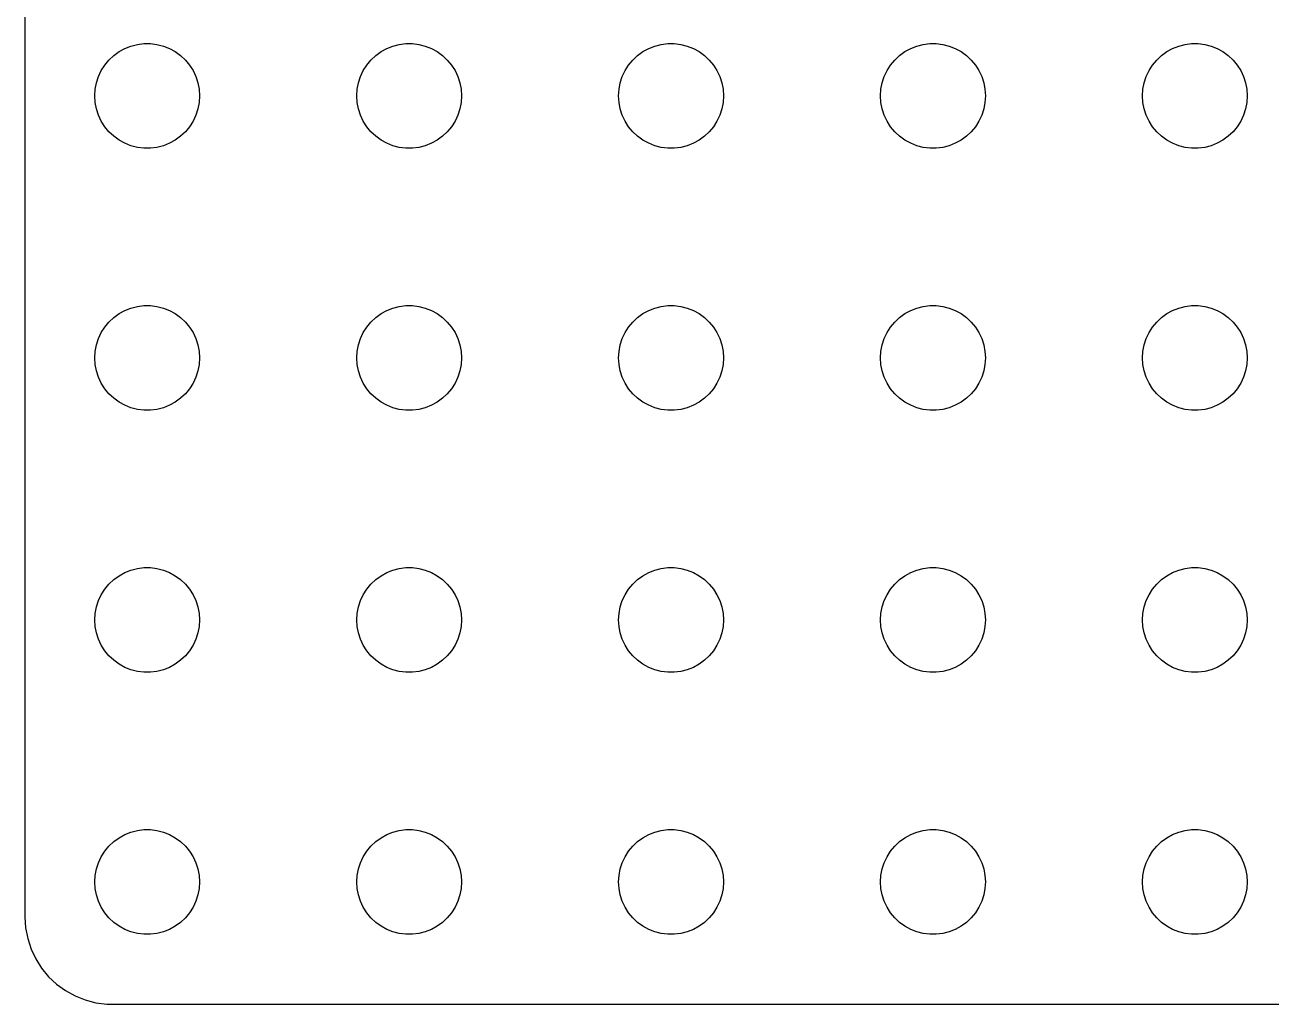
# Model space of a CAD drawing. Header units: metres. Extents: x -71 to 71, y -56 to 56.
# Drawn here: x -71 to -35.32, y -56 to -27.97 of the extents above; entities that cross this region are included whole.
import ezdxf

# ---------------------------------------------------------------- set-up
doc = ezdxf.new("R2010")
doc.units = ezdxf.units.M

msp = doc.modelspace()

# ---------------------------------------------------------------- linework, layer by layer
for p, q in [((-71, 53.5), (-71, -53.5)), ((-67.9635, -28.5734), (-67.7811, -28.5266)), ((-67.7811, -28.5266), (-67.5942, -28.503)), ((-67.5942, -28.503), (-67.4058, -28.503)), ((-67.4058, -28.503), (-67.2189, -28.5266)), ((-67.2189, -28.5266), (-67.0365, -28.5734)), ((-60.4635, -28.5734), (-60.2811, -28.5266)), ((-60.2811, -28.5266), (-60.0942, -28.503)), ((-60.0942, -28.503), (-59.9058, -28.503)), ((-59.9058, -28.503), (-59.7189, -28.5266)), ((-59.7189, -28.5266), (-59.5365, -28.5734)), ((-52.9635, -28.5734), (-52.7811, -28.5266)), ((-52.7811, -28.5266), (-52.5942, -28.503)), ((-52.5942, -28.503), (-52.4058, -28.503)), ((-52.4058, -28.503), (-52.2189, -28.5266)), ((-52.2189, -28.5266), (-52.0365, -28.5734)), ((-45.4635, -28.5734), (-45.2811, -28.5266)), ((-45.2811, -28.5266), (-45.0942, -28.503)), ((-45.0942, -28.503), (-44.9058, -28.503)), ((-44.9058, -28.503), (-44.7189, -28.5266)), ((-44.7189, -28.5266), (-44.5365, -28.5734)), ((-37.9635, -28.5734), (-37.7811, -28.5266)), ((-37.7811, -28.5266), (-37.5942, -28.503)), ((-37.5942, -28.503), (-37.4058, -28.503)), ((-37.4058, -28.503), (-37.2189, -28.5266)), ((-37.2189, -28.5266), (-37.0365, -28.5734)), ((-68.5934, -28.9732), (-68.4561, -28.8442)), ((-68.4561, -28.8442), (-68.3037, -28.7335)), ((-68.3037, -28.7335), (-68.1387, -28.6427)), ((-68.1387, -28.6427), (-67.9635, -28.5734)), ((-67.0365, -28.5734), (-66.8613, -28.6427)), ((-66.8613, -28.6427), (-66.6963, -28.7335)), ((-66.6963, -28.7335), (-66.5439, -28.8442)), ((-66.5439, -28.8442), (-66.4065, -28.9732)), ((-61.0934, -28.9732), (-60.9561, -28.8442)), ((-60.9561, -28.8442), (-60.8037, -28.7335)), ((-60.8037, -28.7335), (-60.6387, -28.6427)), ((-60.6387, -28.6427), (-60.4635, -28.5734)), ((-59.5365, -28.5734), (-59.3613, -28.6427)), ((-59.3613, -28.6427), (-59.1963, -28.7335)), ((-59.1963, -28.7335), (-59.0439, -28.8442)), ((-59.0439, -28.8442), (-58.9065, -28.9732)), ((-53.5934, -28.9732), (-53.4561, -28.8442)), ((-53.4561, -28.8442), (-53.3037, -28.7335)), ((-53.3037, -28.7335), (-53.1387, -28.6427)), ((-53.1387, -28.6427), (-52.9635, -28.5734)), ((-52.0365, -28.5734), (-51.8613, -28.6427)), ((-51.8613, -28.6427), (-51.6963, -28.7335)), ((-51.6963, -28.7335), (-51.5439, -28.8442)), ((-51.5439, -28.8442), (-51.4065, -28.9732)), ((-46.0934, -28.9732), (-45.9561, -28.8442)), ((-45.9561, -28.8442), (-45.8037, -28.7335)), ((-45.8037, -28.7335), (-45.6387, -28.6427)), ((-45.6387, -28.6427), (-45.4635, -28.5734)), ((-44.5365, -28.5734), (-44.3613, -28.6427)), ((-44.3613, -28.6427), (-44.1963, -28.7335)), ((-44.1963, -28.7335), (-44.0439, -28.8442)), ((-44.0439, -28.8442), (-43.9065, -28.9732)), ((-38.5934, -28.9732), (-38.4561, -28.8442)), ((-38.4561, -28.8442), (-38.3037, -28.7335)), ((-38.3037, -28.7335), (-38.1387, -28.6427)), ((-38.1387, -28.6427), (-37.9635, -28.5734)), ((-37.0365, -28.5734), (-36.8613, -28.6427)), ((-36.8613, -28.6427), (-36.6963, -28.7335)), ((-36.6963, -28.7335), (-36.5439, -28.8442)), ((-36.5439, -28.8442), (-36.4065, -28.9732)), ((-68.8145, -29.2774), (-68.7135, -29.1183)), ((-68.7135, -29.1183), (-68.5934, -28.9732)), ((-66.4065, -28.9732), (-66.2865, -29.1183)), ((-66.2865, -29.1183), (-66.1855, -29.2774)), ((-61.3145, -29.2774), (-61.2135, -29.1183)), ((-61.2135, -29.1183), (-61.0934, -28.9732)), ((-58.9065, -28.9732), (-58.7865, -29.1183)), ((-58.7865, -29.1183), (-58.6855, -29.2774)), ((-53.8145, -29.2774), (-53.7135, -29.1183)), ((-53.7135, -29.1183), (-53.5934, -28.9732)), ((-51.4065, -28.9732), (-51.2865, -29.1183)), ((-51.2865, -29.1183), (-51.1855, -29.2774)), ((-46.3145, -29.2774), (-46.2135, -29.1183)), ((-46.2135, -29.1183), (-46.0934, -28.9732)), ((-43.9065, -28.9732), (-43.7865, -29.1183)), ((-43.7865, -29.1183), (-43.6855, -29.2774)), ((-38.8145, -29.2774), (-38.7135, -29.1183)), ((-38.7135, -29.1183), (-38.5934, -28.9732)), ((-36.4065, -28.9732), (-36.2865, -29.1183)), ((-36.2865, -29.1183), (-36.1855, -29.2774)), ((-68.9529, -29.627), (-68.8947, -29.4478)), ((-68.8947, -29.4478), (-68.8145, -29.2774)), ((-66.1855, -29.2774), (-66.1053, -29.4478)), ((-66.1053, -29.4478), (-66.0471, -29.627)), ((-61.4529, -29.627), (-61.3947, -29.4478)), ((-61.3947, -29.4478), (-61.3145, -29.2774)), ((-58.6855, -29.2774), (-58.6053, -29.4478)), ((-58.6053, -29.4478), (-58.5471, -29.627)), ((-53.9529, -29.627), (-53.8947, -29.4478)), ((-53.8947, -29.4478), (-53.8145, -29.2774)), ((-51.1855, -29.2774), (-51.1053, -29.4478)), ((-51.1053, -29.4478), (-51.0471, -29.627)), ((-46.4529, -29.627), (-46.3947, -29.4478)), ((-46.3947, -29.4478), (-46.3145, -29.2774)), ((-43.6855, -29.2774), (-43.6053, -29.4478)), ((-43.6053, -29.4478), (-43.5471, -29.627)), ((-38.9529, -29.627), (-38.8947, -29.4478)), ((-38.8947, -29.4478), (-38.8145, -29.2774)), ((-36.1855, -29.2774), (-36.1053, -29.4478)), ((-36.1053, -29.4478), (-36.0471, -29.627)), ((-69, -30), (-68.9882, -29.812)), ((-68.9882, -29.812), (-68.9529, -29.627)), ((-66.0471, -29.627), (-66.0118, -29.812)), ((-66.0118, -29.812), (-66, -30)), ((-61.5, -30), (-61.4882, -29.812)), ((-61.4882, -29.812), (-61.4529, -29.627)), ((-58.5471, -29.627), (-58.5118, -29.812)), ((-58.5118, -29.812), (-58.5, -30)), ((-54, -30), (-53.9882, -29.812)), ((-53.9882, -29.812), (-53.9529, -29.627)), ((-51.0471, -29.627), (-51.0118, -29.812)), ((-51.0118, -29.812), (-51, -30)), ((-46.5, -30), (-46.4882, -29.812)), ((-46.4882, -29.812), (-46.4529, -29.627)), ((-43.5471, -29.627), (-43.5118, -29.812)), ((-43.5118, -29.812), (-43.5, -30)), ((-39, -30), (-38.9882, -29.812)), ((-38.9882, -29.812), (-38.9529, -29.627)), ((-36.0471, -29.627), (-36.0118, -29.812)), ((-36.0118, -29.812), (-36, -30)), ((-68.9882, -30.188), (-69, -30)), ((-68.9529, -30.373), (-68.9882, -30.188)), ((-66.0118, -30.188), (-66.0471, -30.373)), ((-66, -30), (-66.0118, -30.188)), ((-61.4882, -30.188), (-61.5, -30)), ((-61.4529, -30.373), (-61.4882, -30.188)), ((-58.5118, -30.188), (-58.5471, -30.373)), ((-58.5, -30), (-58.5118, -30.188)), ((-53.9882, -30.188), (-54, -30)), ((-53.9529, -30.373), (-53.9882, -30.188)), ((-51.0118, -30.188), (-51.0471, -30.373)), ((-51, -30), (-51.0118, -30.188)), ((-46.4882, -30.188), (-46.5, -30)), ((-46.4529, -30.373), (-46.4882, -30.188)), ((-43.5118, -30.188), (-43.5471, -30.373)), ((-43.5, -30), (-43.5118, -30.188)), ((-38.9882, -30.188), (-39, -30)), ((-38.9529, -30.373), (-38.9882, -30.188)), ((-36.0118, -30.188), (-36.0471, -30.373)), ((-36, -30), (-36.0118, -30.188)), ((-68.8947, -30.5522), (-68.9529, -30.373)), ((-68.8145, -30.7226), (-68.8947, -30.5522)), ((-66.1053, -30.5522), (-66.1855, -30.7226)), ((-66.0471, -30.373), (-66.1053, -30.5522)), ((-61.3947, -30.5522), (-61.4529, -30.373)), ((-61.3145, -30.7226), (-61.3947, -30.5522)), ((-58.6053, -30.5522), (-58.6855, -30.7226)), ((-58.5471, -30.373), (-58.6053, -30.5522)), ((-53.8947, -30.5522), (-53.9529, -30.373)), ((-53.8145, -30.7226), (-53.8947, -30.5522)), ((-51.1053, -30.5522), (-51.1855, -30.7226)), ((-51.0471, -30.373), (-51.1053, -30.5522)), ((-46.3947, -30.5522), (-46.4529, -30.373)), ((-46.3145, -30.7226), (-46.3947, -30.5522)), ((-43.6053, -30.5522), (-43.6855, -30.7226)), ((-43.5471, -30.373), (-43.6053, -30.5522)), ((-38.8947, -30.5522), (-38.9529, -30.373)), ((-38.8145, -30.7226), (-38.8947, -30.5522)), ((-36.1053, -30.5522), (-36.1855, -30.7226)), ((-36.0471, -30.373), (-36.1053, -30.5522)), ((-68.7135, -30.8817), (-68.8145, -30.7226)), ((-68.5934, -31.0268), (-68.7135, -30.8817)), ((-68.4561, -31.1558), (-68.5934, -31.0268)), ((-66.4065, -31.0268), (-66.5439, -31.1558)), ((-66.2865, -30.8817), (-66.4065, -31.0268)), ((-66.1855, -30.7226), (-66.2865, -30.8817)), ((-61.2135, -30.8817), (-61.3145, -30.7226)), ((-61.0934, -31.0268), (-61.2135, -30.8817)), ((-60.9561, -31.1558), (-61.0934, -31.0268)), ((-58.9065, -31.0268), (-59.0439, -31.1558)), ((-58.7865, -30.8817), (-58.9065, -31.0268)), ((-58.6855, -30.7226), (-58.7865, -30.8817)), ((-53.7135, -30.8817), (-53.8145, -30.7226)), ((-53.5934, -31.0268), (-53.7135, -30.8817)), ((-53.4561, -31.1558), (-53.5934, -31.0268)), ((-51.4065, -31.0268), (-51.5439, -31.1558)), ((-51.2865, -30.8817), (-51.4065, -31.0268)), ((-51.1855, -30.7226), (-51.2865, -30.8817)), ((-46.2135, -30.8817), (-46.3145, -30.7226)), ((-46.0934, -31.0268), (-46.2135, -30.8817)), ((-45.9561, -31.1558), (-46.0934, -31.0268)), ((-43.9065, -31.0268), (-44.0439, -31.1558)), ((-43.7865, -30.8817), (-43.9065, -31.0268)), ((-43.6855, -30.7226), (-43.7865, -30.8817)), ((-38.7135, -30.8817), (-38.8145, -30.7226)), ((-38.5934, -31.0268), (-38.7135, -30.8817)), ((-38.4561, -31.1558), (-38.5934, -31.0268)), ((-36.4065, -31.0268), (-36.5439, -31.1558)), ((-36.2865, -30.8817), (-36.4065, -31.0268)), ((-36.1855, -30.7226), (-36.2865, -30.8817)), ((-68.3037, -31.2665), (-68.4561, -31.1558)), ((-68.1387, -31.3572), (-68.3037, -31.2665)), ((-67.9635, -31.4266), (-68.1387, -31.3572)), ((-66.8613, -31.3572), (-67.0365, -31.4266)), ((-66.6963, -31.2665), (-66.8613, -31.3572)), ((-66.5439, -31.1558), (-66.6963, -31.2665)), ((-60.8037, -31.2665), (-60.9561, -31.1558)), ((-60.6387, -31.3572), (-60.8037, -31.2665)), ((-60.4635, -31.4266), (-60.6387, -31.3572)), ((-59.3613, -31.3572), (-59.5365, -31.4266)), ((-59.1963, -31.2665), (-59.3613, -31.3572)), ((-59.0439, -31.1558), (-59.1963, -31.2665)), ((-53.3037, -31.2665), (-53.4561, -31.1558)), ((-53.1387, -31.3572), (-53.3037, -31.2665)), ((-52.9635, -31.4266), (-53.1387, -31.3572)), ((-51.8613, -31.3572), (-52.0365, -31.4266)), ((-51.6963, -31.2665), (-51.8613, -31.3572)), ((-51.5439, -31.1558), (-51.6963, -31.2665)), ((-45.8037, -31.2665), (-45.9561, -31.1558)), ((-45.6387, -31.3572), (-45.8037, -31.2665)), ((-45.4635, -31.4266), (-45.6387, -31.3572)), ((-44.3613, -31.3572), (-44.5365, -31.4266)), ((-44.1963, -31.2665), (-44.3613, -31.3572)), ((-44.0439, -31.1558), (-44.1963, -31.2665)), ((-38.3037, -31.2665), (-38.4561, -31.1558)), ((-38.1387, -31.3572), (-38.3037, -31.2665)), ((-37.9635, -31.4266), (-38.1387, -31.3572)), ((-36.8613, -31.3572), (-37.0365, -31.4266)), ((-36.6963, -31.2665), (-36.8613, -31.3572)), ((-36.5439, -31.1558), (-36.6963, -31.2665)), ((-67.7811, -31.4734), (-67.9635, -31.4266)), ((-67.5942, -31.497), (-67.7811, -31.4734)), ((-67.4058, -31.497), (-67.5942, -31.497)), ((-67.2189, -31.4734), (-67.4058, -31.497)), ((-67.0365, -31.4266), (-67.2189, -31.4734)), ((-60.2811, -31.4734), (-60.4635, -31.4266)), ((-60.0942, -31.497), (-60.2811, -31.4734)), ((-59.9058, -31.497), (-60.0942, -31.497)), ((-59.7189, -31.4734), (-59.9058, -31.497)), ((-59.5365, -31.4266), (-59.7189, -31.4734)), ((-52.7811, -31.4734), (-52.9635, -31.4266)), ((-52.5942, -31.497), (-52.7811, -31.4734)), ((-52.4058, -31.497), (-52.5942, -31.497)), ((-52.2189, -31.4734), (-52.4058, -31.497)), ((-52.0365, -31.4266), (-52.2189, -31.4734)), ((-45.2811, -31.4734), (-45.4635, -31.4266)), ((-45.0942, -31.497), (-45.2811, -31.4734)), ((-44.9058, -31.497), (-45.0942, -31.497)), ((-44.7189, -31.4734), (-44.9058, -31.497)), ((-44.5365, -31.4266), (-44.7189, -31.4734)), ((-37.7811, -31.4734), (-37.9635, -31.4266)), ((-37.5942, -31.497), (-37.7811, -31.4734)), ((-37.4058, -31.497), (-37.5942, -31.497)), ((-37.2189, -31.4734), (-37.4058, -31.497)), ((-37.0365, -31.4266), (-37.2189, -31.4734)), ((-67.9635, -36.0734), (-67.7811, -36.0266)), ((-67.7811, -36.0266), (-67.5942, -36.003)), ((-67.5942, -36.003), (-67.4058, -36.003)), ((-67.4058, -36.003), (-67.2189, -36.0266)), ((-67.2189, -36.0266), (-67.0365, -36.0734)), ((-60.4635, -36.0734), (-60.2811, -36.0266)), ((-60.2811, -36.0266), (-60.0942, -36.003)), ((-60.0942, -36.003), (-59.9058, -36.003)), ((-59.9058, -36.003), (-59.7189, -36.0266)), ((-59.7189, -36.0266), (-59.5365, -36.0734)), ((-52.9635, -36.0734), (-52.7811, -36.0266)), ((-52.7811, -36.0266), (-52.5942, -36.003)), ((-52.5942, -36.003), (-52.4058, -36.003)), ((-52.4058, -36.003), (-52.2189, -36.0266)), ((-52.2189, -36.0266), (-52.0365, -36.0734)), ((-45.4635, -36.0734), (-45.2811, -36.0266)), ((-45.2811, -36.0266), (-45.0942, -36.003)), ((-45.0942, -36.003), (-44.9058, -36.003)), ((-44.9058, -36.003), (-44.7189, -36.0266)), ((-44.7189, -36.0266), (-44.5365, -36.0734)), ((-37.9635, -36.0734), (-37.7811, -36.0266)), ((-37.7811, -36.0266), (-37.5942, -36.003)), ((-37.5942, -36.003), (-37.4058, -36.003)), ((-37.4058, -36.003), (-37.2189, -36.0266)), ((-37.2189, -36.0266), (-37.0365, -36.0734)), ((-68.5934, -36.4732), (-68.4561, -36.3442)), ((-68.4561, -36.3442), (-68.3037, -36.2335)), ((-68.3037, -36.2335), (-68.1387, -36.1428)), ((-68.1387, -36.1428), (-67.9635, -36.0734)), ((-67.0365, -36.0734), (-66.8613, -36.1428)), ((-66.8613, -36.1428), (-66.6963, -36.2335)), ((-66.6963, -36.2335), (-66.5439, -36.3442)), ((-66.5439, -36.3442), (-66.4065, -36.4732)), ((-61.0934, -36.4732), (-60.9561, -36.3442)), ((-60.9561, -36.3442), (-60.8037, -36.2335)), ((-60.8037, -36.2335), (-60.6387, -36.1428)), ((-60.6387, -36.1428), (-60.4635, -36.0734)), ((-59.5365, -36.0734), (-59.3613, -36.1428)), ((-59.3613, -36.1428), (-59.1963, -36.2335)), ((-59.1963, -36.2335), (-59.0439, -36.3442)), ((-59.0439, -36.3442), (-58.9065, -36.4732)), ((-53.5934, -36.4732), (-53.4561, -36.3442)), ((-53.4561, -36.3442), (-53.3037, -36.2335)), ((-53.3037, -36.2335), (-53.1387, -36.1428)), ((-53.1387, -36.1428), (-52.9635, -36.0734)), ((-52.0365, -36.0734), (-51.8613, -36.1428)), ((-51.8613, -36.1428), (-51.6963, -36.2335)), ((-51.6963, -36.2335), (-51.5439, -36.3442)), ((-51.5439, -36.3442), (-51.4065, -36.4732)), ((-46.0934, -36.4732), (-45.9561, -36.3442)), ((-45.9561, -36.3442), (-45.8037, -36.2335)), ((-45.8037, -36.2335), (-45.6387, -36.1428)), ((-45.6387, -36.1428), (-45.4635, -36.0734)), ((-44.5365, -36.0734), (-44.3613, -36.1428)), ((-44.3613, -36.1428), (-44.1963, -36.2335)), ((-44.1963, -36.2335), (-44.0439, -36.3442)), ((-44.0439, -36.3442), (-43.9065, -36.4732)), ((-38.5934, -36.4732), (-38.4561, -36.3442)), ((-38.4561, -36.3442), (-38.3037, -36.2335)), ((-38.3037, -36.2335), (-38.1387, -36.1428)), ((-38.1387, -36.1428), (-37.9635, -36.0734)), ((-37.0365, -36.0734), (-36.8613, -36.1428)), ((-36.8613, -36.1428), (-36.6963, -36.2335)), ((-36.6963, -36.2335), (-36.5439, -36.3442)), ((-36.5439, -36.3442), (-36.4065, -36.4732)), ((-68.8145, -36.7774), (-68.7135, -36.6183)), ((-68.7135, -36.6183), (-68.5934, -36.4732)), ((-66.4065, -36.4732), (-66.2865, -36.6183)), ((-66.2865, -36.6183), (-66.1855, -36.7774)), ((-61.3145, -36.7774), (-61.2135, -36.6183)), ((-61.2135, -36.6183), (-61.0934, -36.4732)), ((-58.9065, -36.4732), (-58.7865, -36.6183)), ((-58.7865, -36.6183), (-58.6855, -36.7774)), ((-53.8145, -36.7774), (-53.7135, -36.6183)), ((-53.7135, -36.6183), (-53.5934, -36.4732)), ((-51.4065, -36.4732), (-51.2865, -36.6183)), ((-51.2865, -36.6183), (-51.1855, -36.7774)), ((-46.3145, -36.7774), (-46.2135, -36.6183)), ((-46.2135, -36.6183), (-46.0934, -36.4732)), ((-43.9065, -36.4732), (-43.7865, -36.6183)), ((-43.7865, -36.6183), (-43.6855, -36.7774)), ((-38.8145, -36.7774), (-38.7135, -36.6183)), ((-38.7135, -36.6183), (-38.5934, -36.4732)), ((-36.4065, -36.4732), (-36.2865, -36.6183)), ((-36.2865, -36.6183), (-36.1855, -36.7774)), ((-68.9529, -37.127), (-68.8947, -36.9478)), ((-68.8947, -36.9478), (-68.8145, -36.7774)), ((-66.1855, -36.7774), (-66.1053, -36.9478)), ((-66.1053, -36.9478), (-66.0471, -37.127)), ((-61.4529, -37.127), (-61.3947, -36.9478)), ((-61.3947, -36.9478), (-61.3145, -36.7774)), ((-58.6855, -36.7774), (-58.6053, -36.9478)), ((-58.6053, -36.9478), (-58.5471, -37.127)), ((-53.9529, -37.127), (-53.8947, -36.9478)), ((-53.8947, -36.9478), (-53.8145, -36.7774)), ((-51.1855, -36.7774), (-51.1053, -36.9478)), ((-51.1053, -36.9478), (-51.0471, -37.127)), ((-46.4529, -37.127), (-46.3947, -36.9478)), ((-46.3947, -36.9478), (-46.3145, -36.7774)), ((-43.6855, -36.7774), (-43.6053, -36.9478)), ((-43.6053, -36.9478), (-43.5471, -37.127)), ((-38.9529, -37.127), (-38.8947, -36.9478)), ((-38.8947, -36.9478), (-38.8145, -36.7774)), ((-36.1855, -36.7774), (-36.1053, -36.9478)), ((-36.1053, -36.9478), (-36.0471, -37.127)), ((-69, -37.5), (-68.9882, -37.312)), ((-68.9882, -37.312), (-68.9529, -37.127)), ((-66.0471, -37.127), (-66.0118, -37.312)), ((-66.0118, -37.312), (-66, -37.5)), ((-61.5, -37.5), (-61.4882, -37.312)), ((-61.4882, -37.312), (-61.4529, -37.127)), ((-58.5471, -37.127), (-58.5118, -37.312)), ((-58.5118, -37.312), (-58.5, -37.5)), ((-54, -37.5), (-53.9882, -37.312)), ((-53.9882, -37.312), (-53.9529, -37.127)), ((-51.0471, -37.127), (-51.0118, -37.312)), ((-51.0118, -37.312), (-51, -37.5)), ((-46.5, -37.5), (-46.4882, -37.312)), ((-46.4882, -37.312), (-46.4529, -37.127)), ((-43.5471, -37.127), (-43.5118, -37.312)), ((-43.5118, -37.312), (-43.5, -37.5)), ((-39, -37.5), (-38.9882, -37.312)), ((-38.9882, -37.312), (-38.9529, -37.127)), ((-36.0471, -37.127), (-36.0118, -37.312)), ((-36.0118, -37.312), (-36, -37.5)), ((-68.9882, -37.688), (-69, -37.5)), ((-68.9529, -37.873), (-68.9882, -37.688)), ((-66.0118, -37.688), (-66.0471, -37.873)), ((-66, -37.5), (-66.0118, -37.688)), ((-61.4882, -37.688), (-61.5, -37.5)), ((-61.4529, -37.873), (-61.4882, -37.688)), ((-58.5118, -37.688), (-58.5471, -37.873)), ((-58.5, -37.5), (-58.5118, -37.688)), ((-53.9882, -37.688), (-54, -37.5)), ((-53.9529, -37.873), (-53.9882, -37.688)), ((-51.0118, -37.688), (-51.0471, -37.873)), ((-51, -37.5), (-51.0118, -37.688)), ((-46.4882, -37.688), (-46.5, -37.5)), ((-46.4529, -37.873), (-46.4882, -37.688)), ((-43.5118, -37.688), (-43.5471, -37.873)), ((-43.5, -37.5), (-43.5118, -37.688)), ((-38.9882, -37.688), (-39, -37.5)), ((-38.9529, -37.873), (-38.9882, -37.688)), ((-36.0118, -37.688), (-36.0471, -37.873)), ((-36, -37.5), (-36.0118, -37.688)), ((-68.8947, -38.0522), (-68.9529, -37.873)), ((-68.8145, -38.2226), (-68.8947, -38.0522)), ((-66.1053, -38.0522), (-66.1855, -38.2226)), ((-66.0471, -37.873), (-66.1053, -38.0522)), ((-61.3947, -38.0522), (-61.4529, -37.873)), ((-61.3145, -38.2226), (-61.3947, -38.0522)), ((-58.6053, -38.0522), (-58.6855, -38.2226)), ((-58.5471, -37.873), (-58.6053, -38.0522)), ((-53.8947, -38.0522), (-53.9529, -37.873)), ((-53.8145, -38.2226), (-53.8947, -38.0522)), ((-51.1053, -38.0522), (-51.1855, -38.2226)), ((-51.0471, -37.873), (-51.1053, -38.0522)), ((-46.3947, -38.0522), (-46.4529, -37.873)), ((-46.3145, -38.2226), (-46.3947, -38.0522)), ((-43.6053, -38.0522), (-43.6855, -38.2226)), ((-43.5471, -37.873), (-43.6053, -38.0522)), ((-38.8947, -38.0522), (-38.9529, -37.873)), ((-38.8145, -38.2226), (-38.8947, -38.0522)), ((-36.1053, -38.0522), (-36.1855, -38.2226)), ((-36.0471, -37.873), (-36.1053, -38.0522)), ((-68.7135, -38.3817), (-68.8145, -38.2226)), ((-68.5934, -38.5268), (-68.7135, -38.3817)), ((-68.4561, -38.6558), (-68.5934, -38.5268)), ((-66.4065, -38.5268), (-66.5439, -38.6558)), ((-66.2865, -38.3817), (-66.4065, -38.5268)), ((-66.1855, -38.2226), (-66.2865, -38.3817)), ((-61.2135, -38.3817), (-61.3145, -38.2226)), ((-61.0934, -38.5268), (-61.2135, -38.3817)), ((-60.9561, -38.6558), (-61.0934, -38.5268)), ((-58.9065, -38.5268), (-59.0439, -38.6558)), ((-58.7865, -38.3817), (-58.9065, -38.5268)), ((-58.6855, -38.2226), (-58.7865, -38.3817)), ((-53.7135, -38.3817), (-53.8145, -38.2226)), ((-53.5934, -38.5268), (-53.7135, -38.3817)), ((-53.4561, -38.6558), (-53.5934, -38.5268)), ((-51.4065, -38.5268), (-51.5439, -38.6558)), ((-51.2865, -38.3817), (-51.4065, -38.5268)), ((-51.1855, -38.2226), (-51.2865, -38.3817)), ((-46.2135, -38.3817), (-46.3145, -38.2226)), ((-46.0934, -38.5268), (-46.2135, -38.3817)), ((-45.9561, -38.6558), (-46.0934, -38.5268)), ((-43.9065, -38.5268), (-44.0439, -38.6558)), ((-43.7865, -38.3817), (-43.9065, -38.5268)), ((-43.6855, -38.2226), (-43.7865, -38.3817)), ((-38.7135, -38.3817), (-38.8145, -38.2226)), ((-38.5934, -38.5268), (-38.7135, -38.3817)), ((-38.4561, -38.6558), (-38.5934, -38.5268)), ((-36.4065, -38.5268), (-36.5439, -38.6558)), ((-36.2865, -38.3817), (-36.4065, -38.5268)), ((-36.1855, -38.2226), (-36.2865, -38.3817)), ((-68.3037, -38.7665), (-68.4561, -38.6558)), ((-68.1387, -38.8572), (-68.3037, -38.7665)), ((-67.9635, -38.9266), (-68.1387, -38.8572)), ((-66.8613, -38.8572), (-67.0365, -38.9266)), ((-66.6963, -38.7665), (-66.8613, -38.8572)), ((-66.5439, -38.6558), (-66.6963, -38.7665)), ((-60.8037, -38.7665), (-60.9561, -38.6558)), ((-60.6387, -38.8572), (-60.8037, -38.7665)), ((-60.4635, -38.9266), (-60.6387, -38.8572)), ((-59.3613, -38.8572), (-59.5365, -38.9266)), ((-59.1963, -38.7665), (-59.3613, -38.8572)), ((-59.0439, -38.6558), (-59.1963, -38.7665)), ((-53.3037, -38.7665), (-53.4561, -38.6558)), ((-53.1387, -38.8572), (-53.3037, -38.7665)), ((-52.9635, -38.9266), (-53.1387, -38.8572)), ((-51.8613, -38.8572), (-52.0365, -38.9266)), ((-51.6963, -38.7665), (-51.8613, -38.8572)), ((-51.5439, -38.6558), (-51.6963, -38.7665)), ((-45.8037, -38.7665), (-45.9561, -38.6558)), ((-45.6387, -38.8572), (-45.8037, -38.7665)), ((-45.4635, -38.9266), (-45.6387, -38.8572)), ((-44.3613, -38.8572), (-44.5365, -38.9266)), ((-44.1963, -38.7665), (-44.3613, -38.8572)), ((-44.0439, -38.6558), (-44.1963, -38.7665)), ((-38.3037, -38.7665), (-38.4561, -38.6558)), ((-38.1387, -38.8572), (-38.3037, -38.7665)), ((-37.9635, -38.9266), (-38.1387, -38.8572)), ((-36.8613, -38.8572), (-37.0365, -38.9266)), ((-36.6963, -38.7665), (-36.8613, -38.8572)), ((-36.5439, -38.6558), (-36.6963, -38.7665)), ((-67.7811, -38.9734), (-67.9635, -38.9266)), ((-67.5942, -38.997), (-67.7811, -38.9734)), ((-67.4058, -38.997), (-67.5942, -38.997)), ((-67.2189, -38.9734), (-67.4058, -38.997)), ((-67.0365, -38.9266), (-67.2189, -38.9734)), ((-60.2811, -38.9734), (-60.4635, -38.9266)), ((-60.0942, -38.997), (-60.2811, -38.9734)), ((-59.9058, -38.997), (-60.0942, -38.997)), ((-59.7189, -38.9734), (-59.9058, -38.997)), ((-59.5365, -38.9266), (-59.7189, -38.9734)), ((-52.7811, -38.9734), (-52.9635, -38.9266)), ((-52.5942, -38.997), (-52.7811, -38.9734)), ((-52.4058, -38.997), (-52.5942, -38.997)), ((-52.2189, -38.9734), (-52.4058, -38.997)), ((-52.0365, -38.9266), (-52.2189, -38.9734)), ((-45.2811, -38.9734), (-45.4635, -38.9266)), ((-45.0942, -38.997), (-45.2811, -38.9734)), ((-44.9058, -38.997), (-45.0942, -38.997)), ((-44.7189, -38.9734), (-44.9058, -38.997)), ((-44.5365, -38.9266), (-44.7189, -38.9734)), ((-37.7811, -38.9734), (-37.9635, -38.9266)), ((-37.5942, -38.997), (-37.7811, -38.9734)), ((-37.4058, -38.997), (-37.5942, -38.997)), ((-37.2189, -38.9734), (-37.4058, -38.997)), ((-37.0365, -38.9266), (-37.2189, -38.9734)), ((-67.9635, -43.5734), (-67.7811, -43.5266)), ((-67.7811, -43.5266), (-67.5942, -43.503)), ((-67.5942, -43.503), (-67.4058, -43.503)), ((-67.4058, -43.503), (-67.2189, -43.5266)), ((-67.2189, -43.5266), (-67.0365, -43.5734)), ((-60.4635, -43.5734), (-60.2811, -43.5266)), ((-60.2811, -43.5266), (-60.0942, -43.503)), ((-60.0942, -43.503), (-59.9058, -43.503)), ((-59.9058, -43.503), (-59.7189, -43.5266)), ((-59.7189, -43.5266), (-59.5365, -43.5734)), ((-52.9635, -43.5734), (-52.7811, -43.5266)), ((-52.7811, -43.5266), (-52.5942, -43.503)), ((-52.5942, -43.503), (-52.4058, -43.503)), ((-52.4058, -43.503), (-52.2189, -43.5266)), ((-52.2189, -43.5266), (-52.0365, -43.5734)), ((-45.4635, -43.5734), (-45.2811, -43.5266)), ((-45.2811, -43.5266), (-45.0942, -43.503)), ((-45.0942, -43.503), (-44.9058, -43.503)), ((-44.9058, -43.503), (-44.7189, -43.5266)), ((-44.7189, -43.5266), (-44.5365, -43.5734)), ((-37.9635, -43.5734), (-37.7811, -43.5266)), ((-37.7811, -43.5266), (-37.5942, -43.503)), ((-37.5942, -43.503), (-37.4058, -43.503)), ((-37.4058, -43.503), (-37.2189, -43.5266)), ((-37.2189, -43.5266), (-37.0365, -43.5734)), ((-68.5934, -43.9732), (-68.4561, -43.8442)), ((-68.4561, -43.8442), (-68.3037, -43.7335)), ((-68.3037, -43.7335), (-68.1387, -43.6428)), ((-68.1387, -43.6428), (-67.9635, -43.5734)), ((-67.0365, -43.5734), (-66.8613, -43.6428)), ((-66.8613, -43.6428), (-66.6963, -43.7335)), ((-66.6963, -43.7335), (-66.5439, -43.8442)), ((-66.5439, -43.8442), (-66.4065, -43.9732)), ((-61.0934, -43.9732), (-60.9561, -43.8442)), ((-60.9561, -43.8442), (-60.8037, -43.7335)), ((-60.8037, -43.7335), (-60.6387, -43.6428)), ((-60.6387, -43.6428), (-60.4635, -43.5734)), ((-59.5365, -43.5734), (-59.3613, -43.6428)), ((-59.3613, -43.6428), (-59.1963, -43.7335)), ((-59.1963, -43.7335), (-59.0439, -43.8442)), ((-59.0439, -43.8442), (-58.9065, -43.9732)), ((-53.5934, -43.9732), (-53.4561, -43.8442)), ((-53.4561, -43.8442), (-53.3037, -43.7335)), ((-53.3037, -43.7335), (-53.1387, -43.6428)), ((-53.1387, -43.6428), (-52.9635, -43.5734)), ((-52.0365, -43.5734), (-51.8613, -43.6428)), ((-51.8613, -43.6428), (-51.6963, -43.7335)), ((-51.6963, -43.7335), (-51.5439, -43.8442)), ((-51.5439, -43.8442), (-51.4065, -43.9732)), ((-46.0934, -43.9732), (-45.9561, -43.8442)), ((-45.9561, -43.8442), (-45.8037, -43.7335)), ((-45.8037, -43.7335), (-45.6387, -43.6428)), ((-45.6387, -43.6428), (-45.4635, -43.5734)), ((-44.5365, -43.5734), (-44.3613, -43.6428)), ((-44.3613, -43.6428), (-44.1963, -43.7335)), ((-44.1963, -43.7335), (-44.0439, -43.8442)), ((-44.0439, -43.8442), (-43.9065, -43.9732)), ((-38.5934, -43.9732), (-38.4561, -43.8442)), ((-38.4561, -43.8442), (-38.3037, -43.7335)), ((-38.3037, -43.7335), (-38.1387, -43.6428)), ((-38.1387, -43.6428), (-37.9635, -43.5734)), ((-37.0365, -43.5734), (-36.8613, -43.6428)), ((-36.8613, -43.6428), (-36.6963, -43.7335)), ((-36.6963, -43.7335), (-36.5439, -43.8442)), ((-36.5439, -43.8442), (-36.4065, -43.9732)), ((-68.8145, -44.2774), (-68.7135, -44.1183)), ((-68.7135, -44.1183), (-68.5934, -43.9732)), ((-66.4065, -43.9732), (-66.2865, -44.1183)), ((-66.2865, -44.1183), (-66.1855, -44.2774)), ((-61.3145, -44.2774), (-61.2135, -44.1183)), ((-61.2135, -44.1183), (-61.0934, -43.9732)), ((-58.9065, -43.9732), (-58.7865, -44.1183)), ((-58.7865, -44.1183), (-58.6855, -44.2774)), ((-53.8145, -44.2774), (-53.7135, -44.1183)), ((-53.7135, -44.1183), (-53.5934, -43.9732)), ((-51.4065, -43.9732), (-51.2865, -44.1183)), ((-51.2865, -44.1183), (-51.1855, -44.2774)), ((-46.3145, -44.2774), (-46.2135, -44.1183)), ((-46.2135, -44.1183), (-46.0934, -43.9732)), ((-43.9065, -43.9732), (-43.7865, -44.1183)), ((-43.7865, -44.1183), (-43.6855, -44.2774)), ((-38.8145, -44.2774), (-38.7135, -44.1183)), ((-38.7135, -44.1183), (-38.5934, -43.9732)), ((-36.4065, -43.9732), (-36.2865, -44.1183)), ((-36.2865, -44.1183), (-36.1855, -44.2774)), ((-68.9529, -44.627), (-68.8947, -44.4478)), ((-68.8947, -44.4478), (-68.8145, -44.2774)), ((-66.1855, -44.2774), (-66.1053, -44.4478)), ((-66.1053, -44.4478), (-66.0471, -44.627)), ((-61.4529, -44.627), (-61.3947, -44.4478)), ((-61.3947, -44.4478), (-61.3145, -44.2774)), ((-58.6855, -44.2774), (-58.6053, -44.4478)), ((-58.6053, -44.4478), (-58.5471, -44.627)), ((-53.9529, -44.627), (-53.8947, -44.4478)), ((-53.8947, -44.4478), (-53.8145, -44.2774)), ((-51.1855, -44.2774), (-51.1053, -44.4478)), ((-51.1053, -44.4478), (-51.0471, -44.627)), ((-46.4529, -44.627), (-46.3947, -44.4478)), ((-46.3947, -44.4478), (-46.3145, -44.2774)), ((-43.6855, -44.2774), (-43.6053, -44.4478)), ((-43.6053, -44.4478), (-43.5471, -44.627)), ((-38.9529, -44.627), (-38.8947, -44.4478)), ((-38.8947, -44.4478), (-38.8145, -44.2774)), ((-36.1855, -44.2774), (-36.1053, -44.4478)), ((-36.1053, -44.4478), (-36.0471, -44.627)), ((-69, -45), (-68.9882, -44.812)), ((-68.9882, -44.812), (-68.9529, -44.627)), ((-66.0471, -44.627), (-66.0118, -44.812)), ((-66.0118, -44.812), (-66, -45)), ((-61.5, -45), (-61.4882, -44.812)), ((-61.4882, -44.812), (-61.4529, -44.627)), ((-58.5471, -44.627), (-58.5118, -44.812)), ((-58.5118, -44.812), (-58.5, -45)), ((-54, -45), (-53.9882, -44.812)), ((-53.9882, -44.812), (-53.9529, -44.627)), ((-51.0471, -44.627), (-51.0118, -44.812)), ((-51.0118, -44.812), (-51, -45)), ((-46.5, -45), (-46.4882, -44.812)), ((-46.4882, -44.812), (-46.4529, -44.627)), ((-43.5471, -44.627), (-43.5118, -44.812)), ((-43.5118, -44.812), (-43.5, -45)), ((-39, -45), (-38.9882, -44.812)), ((-38.9882, -44.812), (-38.9529, -44.627)), ((-36.0471, -44.627), (-36.0118, -44.812)), ((-36.0118, -44.812), (-36, -45)), ((-68.9882, -45.188), (-69, -45)), ((-68.9529, -45.373), (-68.9882, -45.188)), ((-66.0118, -45.188), (-66.0471, -45.373)), ((-66, -45), (-66.0118, -45.188)), ((-61.4882, -45.188), (-61.5, -45)), ((-61.4529, -45.373), (-61.4882, -45.188)), ((-58.5118, -45.188), (-58.5471, -45.373)), ((-58.5, -45), (-58.5118, -45.188)), ((-53.9882, -45.188), (-54, -45)), ((-53.9529, -45.373), (-53.9882, -45.188)), ((-51.0118, -45.188), (-51.0471, -45.373)), ((-51, -45), (-51.0118, -45.188)), ((-46.4882, -45.188), (-46.5, -45)), ((-46.4529, -45.373), (-46.4882, -45.188)), ((-43.5118, -45.188), (-43.5471, -45.373)), ((-43.5, -45), (-43.5118, -45.188)), ((-38.9882, -45.188), (-39, -45)), ((-38.9529, -45.373), (-38.9882, -45.188)), ((-36.0118, -45.188), (-36.0471, -45.373)), ((-36, -45), (-36.0118, -45.188)), ((-68.8947, -45.5522), (-68.9529, -45.373)), ((-68.8145, -45.7226), (-68.8947, -45.5522)), ((-66.1053, -45.5522), (-66.1855, -45.7226)), ((-66.0471, -45.373), (-66.1053, -45.5522)), ((-61.3947, -45.5522), (-61.4529, -45.373)), ((-61.3145, -45.7226), (-61.3947, -45.5522)), ((-58.6053, -45.5522), (-58.6855, -45.7226)), ((-58.5471, -45.373), (-58.6053, -45.5522)), ((-53.8947, -45.5522), (-53.9529, -45.373)), ((-53.8145, -45.7226), (-53.8947, -45.5522)), ((-51.1053, -45.5522), (-51.1855, -45.7226)), ((-51.0471, -45.373), (-51.1053, -45.5522)), ((-46.3947, -45.5522), (-46.4529, -45.373)), ((-46.3145, -45.7226), (-46.3947, -45.5522)), ((-43.6053, -45.5522), (-43.6855, -45.7226)), ((-43.5471, -45.373), (-43.6053, -45.5522)), ((-38.8947, -45.5522), (-38.9529, -45.373)), ((-38.8145, -45.7226), (-38.8947, -45.5522)), ((-36.1053, -45.5522), (-36.1855, -45.7226)), ((-36.0471, -45.373), (-36.1053, -45.5522)), ((-68.7135, -45.8817), (-68.8145, -45.7226)), ((-68.5934, -46.0268), (-68.7135, -45.8817)), ((-68.4561, -46.1558), (-68.5934, -46.0268)), ((-66.4065, -46.0268), (-66.5439, -46.1558)), ((-66.2865, -45.8817), (-66.4065, -46.0268)), ((-66.1855, -45.7226), (-66.2865, -45.8817)), ((-61.2135, -45.8817), (-61.3145, -45.7226)), ((-61.0934, -46.0268), (-61.2135, -45.8817)), ((-60.9561, -46.1558), (-61.0934, -46.0268)), ((-58.9065, -46.0268), (-59.0439, -46.1558)), ((-58.7865, -45.8817), (-58.9065, -46.0268)), ((-58.6855, -45.7226), (-58.7865, -45.8817)), ((-53.7135, -45.8817), (-53.8145, -45.7226)), ((-53.5934, -46.0268), (-53.7135, -45.8817)), ((-53.4561, -46.1558), (-53.5934, -46.0268)), ((-51.4065, -46.0268), (-51.5439, -46.1558)), ((-51.2865, -45.8817), (-51.4065, -46.0268)), ((-51.1855, -45.7226), (-51.2865, -45.8817)), ((-46.2135, -45.8817), (-46.3145, -45.7226)), ((-46.0934, -46.0268), (-46.2135, -45.8817)), ((-45.9561, -46.1558), (-46.0934, -46.0268)), ((-43.9065, -46.0268), (-44.0439, -46.1558)), ((-43.7865, -45.8817), (-43.9065, -46.0268)), ((-43.6855, -45.7226), (-43.7865, -45.8817)), ((-38.7135, -45.8817), (-38.8145, -45.7226)), ((-38.5934, -46.0268), (-38.7135, -45.8817)), ((-38.4561, -46.1558), (-38.5934, -46.0268)), ((-36.4065, -46.0268), (-36.5439, -46.1558)), ((-36.2865, -45.8817), (-36.4065, -46.0268)), ((-36.1855, -45.7226), (-36.2865, -45.8817)), ((-68.3037, -46.2665), (-68.4561, -46.1558)), ((-68.1387, -46.3572), (-68.3037, -46.2665)), ((-67.9635, -46.4266), (-68.1387, -46.3572)), ((-66.8613, -46.3572), (-67.0365, -46.4266)), ((-66.6963, -46.2665), (-66.8613, -46.3572)), ((-66.5439, -46.1558), (-66.6963, -46.2665)), ((-60.8037, -46.2665), (-60.9561, -46.1558)), ((-60.6387, -46.3572), (-60.8037, -46.2665)), ((-60.4635, -46.4266), (-60.6387, -46.3572)), ((-59.3613, -46.3572), (-59.5365, -46.4266)), ((-59.1963, -46.2665), (-59.3613, -46.3572)), ((-59.0439, -46.1558), (-59.1963, -46.2665)), ((-53.3037, -46.2665), (-53.4561, -46.1558)), ((-53.1387, -46.3572), (-53.3037, -46.2665)), ((-52.9635, -46.4266), (-53.1387, -46.3572)), ((-51.8613, -46.3572), (-52.0365, -46.4266)), ((-51.6963, -46.2665), (-51.8613, -46.3572)), ((-51.5439, -46.1558), (-51.6963, -46.2665)), ((-45.8037, -46.2665), (-45.9561, -46.1558)), ((-45.6387, -46.3572), (-45.8037, -46.2665)), ((-45.4635, -46.4266), (-45.6387, -46.3572)), ((-44.3613, -46.3572), (-44.5365, -46.4266)), ((-44.1963, -46.2665), (-44.3613, -46.3572)), ((-44.0439, -46.1558), (-44.1963, -46.2665)), ((-38.3037, -46.2665), (-38.4561, -46.1558)), ((-38.1387, -46.3572), (-38.3037, -46.2665)), ((-37.9635, -46.4266), (-38.1387, -46.3572)), ((-36.8613, -46.3572), (-37.0365, -46.4266)), ((-36.6963, -46.2665), (-36.8613, -46.3572)), ((-36.5439, -46.1558), (-36.6963, -46.2665)), ((-67.7811, -46.4734), (-67.9635, -46.4266)), ((-67.5942, -46.497), (-67.7811, -46.4734)), ((-67.4058, -46.497), (-67.5942, -46.497)), ((-67.2189, -46.4734), (-67.4058, -46.497)), ((-67.0365, -46.4266), (-67.2189, -46.4734)), ((-60.2811, -46.4734), (-60.4635, -46.4266)), ((-60.0942, -46.497), (-60.2811, -46.4734)), ((-59.9058, -46.497), (-60.0942, -46.497)), ((-59.7189, -46.4734), (-59.9058, -46.497)), ((-59.5365, -46.4266), (-59.7189, -46.4734)), ((-52.7811, -46.4734), (-52.9635, -46.4266)), ((-52.5942, -46.497), (-52.7811, -46.4734)), ((-52.4058, -46.497), (-52.5942, -46.497)), ((-52.2189, -46.4734), (-52.4058, -46.497)), ((-52.0365, -46.4266), (-52.2189, -46.4734)), ((-45.2811, -46.4734), (-45.4635, -46.4266)), ((-45.0942, -46.497), (-45.2811, -46.4734)), ((-44.9058, -46.497), (-45.0942, -46.497)), ((-44.7189, -46.4734), (-44.9058, -46.497)), ((-44.5365, -46.4266), (-44.7189, -46.4734)), ((-37.7811, -46.4734), (-37.9635, -46.4266)), ((-37.5942, -46.497), (-37.7811, -46.4734)), ((-37.4058, -46.497), (-37.5942, -46.497)), ((-37.2189, -46.4734), (-37.4058, -46.497)), ((-37.0365, -46.4266), (-37.2189, -46.4734)), ((-67.7811, -51.0266), (-67.5942, -51.003)), ((-67.5942, -51.003), (-67.4058, -51.003)), ((-67.4058, -51.003), (-67.2189, -51.0266)), ((-60.2811, -51.0266), (-60.0942, -51.003)), ((-60.0942, -51.003), (-59.9058, -51.003)), ((-59.9058, -51.003), (-59.7189, -51.0266)), ((-52.7811, -51.0266), (-52.5942, -51.003)), ((-52.5942, -51.003), (-52.4058, -51.003)), ((-52.4058, -51.003), (-52.2189, -51.0266)), ((-45.2811, -51.0266), (-45.0942, -51.003)), ((-45.0942, -51.003), (-44.9058, -51.003)), ((-44.9058, -51.003), (-44.7189, -51.0266)), ((-37.7811, -51.0266), (-37.5942, -51.003)), ((-37.5942, -51.003), (-37.4058, -51.003)), ((-37.4058, -51.003), (-37.2189, -51.0266)), ((-68.5934, -51.4732), (-68.4561, -51.3442)), ((-68.4561, -51.3442), (-68.3037, -51.2335)), ((-68.3037, -51.2335), (-68.1387, -51.1428)), ((-68.1387, -51.1428), (-67.9635, -51.0734)), ((-67.9635, -51.0734), (-67.7811, -51.0266)), ((-67.2189, -51.0266), (-67.0365, -51.0734)), ((-67.0365, -51.0734), (-66.8613, -51.1428)), ((-66.8613, -51.1428), (-66.6963, -51.2335)), ((-66.6963, -51.2335), (-66.5439, -51.3442)), ((-66.5439, -51.3442), (-66.4065, -51.4732)), ((-61.0934, -51.4732), (-60.9561, -51.3442)), ((-60.9561, -51.3442), (-60.8037, -51.2335)), ((-60.8037, -51.2335), (-60.6387, -51.1428)), ((-60.6387, -51.1428), (-60.4635, -51.0734)), ((-60.4635, -51.0734), (-60.2811, -51.0266)), ((-59.7189, -51.0266), (-59.5365, -51.0734)), ((-59.5365, -51.0734), (-59.3613, -51.1428)), ((-59.3613, -51.1428), (-59.1963, -51.2335)), ((-59.1963, -51.2335), (-59.0439, -51.3442)), ((-59.0439, -51.3442), (-58.9065, -51.4732)), ((-53.5934, -51.4732), (-53.4561, -51.3442)), ((-53.4561, -51.3442), (-53.3037, -51.2335)), ((-53.3037, -51.2335), (-53.1387, -51.1428)), ((-53.1387, -51.1428), (-52.9635, -51.0734)), ((-52.9635, -51.0734), (-52.7811, -51.0266)), ((-52.2189, -51.0266), (-52.0365, -51.0734)), ((-52.0365, -51.0734), (-51.8613, -51.1428)), ((-51.8613, -51.1428), (-51.6963, -51.2335)), ((-51.6963, -51.2335), (-51.5439, -51.3442)), ((-51.5439, -51.3442), (-51.4065, -51.4732)), ((-46.0934, -51.4732), (-45.9561, -51.3442)), ((-45.9561, -51.3442), (-45.8037, -51.2335)), ((-45.8037, -51.2335), (-45.6387, -51.1428)), ((-45.6387, -51.1428), (-45.4635, -51.0734)), ((-45.4635, -51.0734), (-45.2811, -51.0266)), ((-44.7189, -51.0266), (-44.5365, -51.0734)), ((-44.5365, -51.0734), (-44.3613, -51.1428)), ((-44.3613, -51.1428), (-44.1963, -51.2335)), ((-44.1963, -51.2335), (-44.0439, -51.3442)), ((-44.0439, -51.3442), (-43.9065, -51.4732)), ((-38.5934, -51.4732), (-38.4561, -51.3442)), ((-38.4561, -51.3442), (-38.3037, -51.2335)), ((-38.3037, -51.2335), (-38.1387, -51.1428)), ((-38.1387, -51.1428), (-37.9635, -51.0734)), ((-37.9635, -51.0734), (-37.7811, -51.0266)), ((-37.2189, -51.0266), (-37.0365, -51.0734)), ((-37.0365, -51.0734), (-36.8613, -51.1428)), ((-36.8613, -51.1428), (-36.6963, -51.2335)), ((-36.6963, -51.2335), (-36.5439, -51.3442)), ((-36.5439, -51.3442), (-36.4065, -51.4732)), ((-68.8145, -51.7774), (-68.7135, -51.6183)), ((-68.7135, -51.6183), (-68.5934, -51.4732)), ((-66.4065, -51.4732), (-66.2865, -51.6183)), ((-66.2865, -51.6183), (-66.1855, -51.7774)), ((-61.3145, -51.7774), (-61.2135, -51.6183)), ((-61.2135, -51.6183), (-61.0934, -51.4732)), ((-58.9065, -51.4732), (-58.7865, -51.6183)), ((-58.7865, -51.6183), (-58.6855, -51.7774)), ((-53.8145, -51.7774), (-53.7135, -51.6183)), ((-53.7135, -51.6183), (-53.5934, -51.4732)), ((-51.4065, -51.4732), (-51.2865, -51.6183)), ((-51.2865, -51.6183), (-51.1855, -51.7774)), ((-46.3145, -51.7774), (-46.2135, -51.6183)), ((-46.2135, -51.6183), (-46.0934, -51.4732)), ((-43.9065, -51.4732), (-43.7865, -51.6183)), ((-43.7865, -51.6183), (-43.6855, -51.7774)), ((-38.8145, -51.7774), (-38.7135, -51.6183)), ((-38.7135, -51.6183), (-38.5934, -51.4732)), ((-36.4065, -51.4732), (-36.2865, -51.6183)), ((-36.2865, -51.6183), (-36.1855, -51.7774)), ((-68.9529, -52.127), (-68.8947, -51.9478)), ((-68.8947, -51.9478), (-68.8145, -51.7774)), ((-66.1855, -51.7774), (-66.1053, -51.9478)), ((-66.1053, -51.9478), (-66.0471, -52.127)), ((-61.4529, -52.127), (-61.3947, -51.9478)), ((-61.3947, -51.9478), (-61.3145, -51.7774)), ((-58.6855, -51.7774), (-58.6053, -51.9478)), ((-58.6053, -51.9478), (-58.5471, -52.127)), ((-53.9529, -52.127), (-53.8947, -51.9478)), ((-53.8947, -51.9478), (-53.8145, -51.7774)), ((-51.1855, -51.7774), (-51.1053, -51.9478)), ((-51.1053, -51.9478), (-51.0471, -52.127)), ((-46.4529, -52.127), (-46.3947, -51.9478)), ((-46.3947, -51.9478), (-46.3145, -51.7774)), ((-43.6855, -51.7774), (-43.6053, -51.9478)), ((-43.6053, -51.9478), (-43.5471, -52.127)), ((-38.9529, -52.127), (-38.8947, -51.9478)), ((-38.8947, -51.9478), (-38.8145, -51.7774)), ((-36.1855, -51.7774), (-36.1053, -51.9478)), ((-36.1053, -51.9478), (-36.0471, -52.127)), ((-69, -52.5), (-68.9882, -52.312)), ((-68.9882, -52.312), (-68.9529, -52.127)), ((-66.0471, -52.127), (-66.0118, -52.312)), ((-66.0118, -52.312), (-66, -52.5)), ((-61.5, -52.5), (-61.4882, -52.312)), ((-61.4882, -52.312), (-61.4529, -52.127)), ((-58.5471, -52.127), (-58.5118, -52.312)), ((-58.5118, -52.312), (-58.5, -52.5)), ((-54, -52.5), (-53.9882, -52.312)), ((-53.9882, -52.312), (-53.9529, -52.127)), ((-51.0471, -52.127), (-51.0118, -52.312)), ((-51.0118, -52.312), (-51, -52.5)), ((-46.5, -52.5), (-46.4882, -52.312)), ((-46.4882, -52.312), (-46.4529, -52.127)), ((-43.5471, -52.127), (-43.5118, -52.312)), ((-43.5118, -52.312), (-43.5, -52.5)), ((-39, -52.5), (-38.9882, -52.312)), ((-38.9882, -52.312), (-38.9529, -52.127)), ((-36.0471, -52.127), (-36.0118, -52.312)), ((-36.0118, -52.312), (-36, -52.5)), ((-68.9882, -52.688), (-69, -52.5)), ((-68.9529, -52.873), (-68.9882, -52.688)), ((-66.0118, -52.688), (-66.0471, -52.873)), ((-66, -52.5), (-66.0118, -52.688)), ((-61.4882, -52.688), (-61.5, -52.5)), ((-61.4529, -52.873), (-61.4882, -52.688)), ((-58.5118, -52.688), (-58.5471, -52.873)), ((-58.5, -52.5), (-58.5118, -52.688)), ((-53.9882, -52.688), (-54, -52.5)), ((-53.9529, -52.873), (-53.9882, -52.688)), ((-51.0118, -52.688), (-51.0471, -52.873)), ((-51, -52.5), (-51.0118, -52.688)), ((-46.4882, -52.688), (-46.5, -52.5)), ((-46.4529, -52.873), (-46.4882, -52.688)), ((-43.5118, -52.688), (-43.5471, -52.873)), ((-43.5, -52.5), (-43.5118, -52.688)), ((-38.9882, -52.688), (-39, -52.5)), ((-38.9529, -52.873), (-38.9882, -52.688)), ((-36.0118, -52.688), (-36.0471, -52.873)), ((-36, -52.5), (-36.0118, -52.688)), ((-68.8947, -53.0522), (-68.9529, -52.873)), ((-68.8145, -53.2226), (-68.8947, -53.0522)), ((-66.1053, -53.0522), (-66.1855, -53.2226)), ((-66.0471, -52.873), (-66.1053, -53.0522)), ((-61.3947, -53.0522), (-61.4529, -52.873)), ((-61.3145, -53.2226), (-61.3947, -53.0522)), ((-58.6053, -53.0522), (-58.6855, -53.2226)), ((-58.5471, -52.873), (-58.6053, -53.0522)), ((-53.8947, -53.0522), (-53.9529, -52.873)), ((-53.8145, -53.2226), (-53.8947, -53.0522)), ((-51.1053, -53.0522), (-51.1855, -53.2226)), ((-51.0471, -52.873), (-51.1053, -53.0522)), ((-46.3947, -53.0522), (-46.4529, -52.873)), ((-46.3145, -53.2226), (-46.3947, -53.0522)), ((-43.6053, -53.0522), (-43.6855, -53.2226)), ((-43.5471, -52.873), (-43.6053, -53.0522)), ((-38.8947, -53.0522), (-38.9529, -52.873)), ((-38.8145, -53.2226), (-38.8947, -53.0522)), ((-36.1053, -53.0522), (-36.1855, -53.2226)), ((-36.0471, -52.873), (-36.1053, -53.0522)), ((-71, -53.5), (-70.9803, -53.8133)), ((-68.7135, -53.3817), (-68.8145, -53.2226)), ((-68.5934, -53.5268), (-68.7135, -53.3817)), ((-66.2865, -53.3817), (-66.4065, -53.5268)), ((-66.1855, -53.2226), (-66.2865, -53.3817)), ((-61.2135, -53.3817), (-61.3145, -53.2226)), ((-61.0934, -53.5268), (-61.2135, -53.3817)), ((-58.7865, -53.3817), (-58.9065, -53.5268)), ((-58.6855, -53.2226), (-58.7865, -53.3817)), ((-53.7135, -53.3817), (-53.8145, -53.2226)), ((-53.5934, -53.5268), (-53.7135, -53.3817)), ((-51.2865, -53.3817), (-51.4065, -53.5268)), ((-51.1855, -53.2226), (-51.2865, -53.3817)), ((-46.2135, -53.3817), (-46.3145, -53.2226)), ((-46.0934, -53.5268), (-46.2135, -53.3817)), ((-43.7865, -53.3817), (-43.9065, -53.5268)), ((-43.6855, -53.2226), (-43.7865, -53.3817)), ((-38.7135, -53.3817), (-38.8145, -53.2226)), ((-38.5934, -53.5268), (-38.7135, -53.3817)), ((-36.2865, -53.3817), (-36.4065, -53.5268)), ((-36.1855, -53.2226), (-36.2865, -53.3817)), ((-70.9803, -53.8133), (-70.9214, -54.1217)), ((-68.4561, -53.6558), (-68.5934, -53.5268)), ((-68.3037, -53.7665), (-68.4561, -53.6558)), ((-68.1387, -53.8572), (-68.3037, -53.7665)), ((-67.9635, -53.9266), (-68.1387, -53.8572)), ((-66.8613, -53.8572), (-67.0365, -53.9266)), ((-66.6963, -53.7665), (-66.8613, -53.8572)), ((-66.5439, -53.6558), (-66.6963, -53.7665)), ((-66.4065, -53.5268), (-66.5439, -53.6558)), ((-60.9561, -53.6558), (-61.0934, -53.5268)), ((-60.8037, -53.7665), (-60.9561, -53.6558)), ((-60.6387, -53.8572), (-60.8037, -53.7665)), ((-60.4635, -53.9266), (-60.6387, -53.8572)), ((-59.3613, -53.8572), (-59.5365, -53.9266)), ((-59.1963, -53.7665), (-59.3613, -53.8572)), ((-59.0439, -53.6558), (-59.1963, -53.7665)), ((-58.9065, -53.5268), (-59.0439, -53.6558)), ((-53.4561, -53.6558), (-53.5934, -53.5268)), ((-53.3037, -53.7665), (-53.4561, -53.6558)), ((-53.1387, -53.8572), (-53.3037, -53.7665)), ((-52.9635, -53.9266), (-53.1387, -53.8572)), ((-51.8613, -53.8572), (-52.0365, -53.9266)), ((-51.6963, -53.7665), (-51.8613, -53.8572)), ((-51.5439, -53.6558), (-51.6963, -53.7665)), ((-51.4065, -53.5268), (-51.5439, -53.6558)), ((-45.9561, -53.6558), (-46.0934, -53.5268)), ((-45.8037, -53.7665), (-45.9561, -53.6558)), ((-45.6387, -53.8572), (-45.8037, -53.7665)), ((-45.4635, -53.9266), (-45.6387, -53.8572)), ((-44.3613, -53.8572), (-44.5365, -53.9266)), ((-44.1963, -53.7665), (-44.3613, -53.8572)), ((-44.0439, -53.6558), (-44.1963, -53.7665)), ((-43.9065, -53.5268), (-44.0439, -53.6558)), ((-38.4561, -53.6558), (-38.5934, -53.5268)), ((-38.3037, -53.7665), (-38.4561, -53.6558)), ((-38.1387, -53.8572), (-38.3037, -53.7665)), ((-37.9635, -53.9266), (-38.1387, -53.8572)), ((-36.8613, -53.8572), (-37.0365, -53.9266)), ((-36.6963, -53.7665), (-36.8613, -53.8572)), ((-36.5439, -53.6558), (-36.6963, -53.7665)), ((-36.4065, -53.5268), (-36.5439, -53.6558)), ((-70.9214, -54.1217), (-70.8244, -54.4203)), ((-67.7811, -53.9734), (-67.9635, -53.9266)), ((-67.5942, -53.997), (-67.7811, -53.9734)), ((-67.4058, -53.997), (-67.5942, -53.997)), ((-67.2189, -53.9734), (-67.4058, -53.997)), ((-67.0365, -53.9266), (-67.2189, -53.9734)), ((-60.2811, -53.9734), (-60.4635, -53.9266)), ((-60.0942, -53.997), (-60.2811, -53.9734)), ((-59.9058, -53.997), (-60.0942, -53.997)), ((-59.7189, -53.9734), (-59.9058, -53.997)), ((-59.5365, -53.9266), (-59.7189, -53.9734)), ((-52.7811, -53.9734), (-52.9635, -53.9266)), ((-52.5942, -53.997), (-52.7811, -53.9734)), ((-52.4058, -53.997), (-52.5942, -53.997)), ((-52.2189, -53.9734), (-52.4058, -53.997)), ((-52.0365, -53.9266), (-52.2189, -53.9734)), ((-45.2811, -53.9734), (-45.4635, -53.9266)), ((-45.0942, -53.997), (-45.2811, -53.9734)), ((-44.9058, -53.997), (-45.0942, -53.997)), ((-44.7189, -53.9734), (-44.9058, -53.997)), ((-44.5365, -53.9266), (-44.7189, -53.9734)), ((-37.7811, -53.9734), (-37.9635, -53.9266)), ((-37.5942, -53.997), (-37.7811, -53.9734)), ((-37.4058, -53.997), (-37.5942, -53.997)), ((-37.2189, -53.9734), (-37.4058, -53.997)), ((-37.0365, -53.9266), (-37.2189, -53.9734)), ((-70.8244, -54.4203), (-70.6908, -54.7044)), ((-70.6908, -54.7044), (-70.5225, -54.9695)), ((-70.5225, -54.9695), (-70.3224, -55.2114)), ((-70.3224, -55.2114), (-70.0936, -55.4263)), ((-70.0936, -55.4263), (-69.8396, -55.6108)), ((-69.8396, -55.6108), (-69.5644, -55.7621)), ((-69.5644, -55.7621), (-69.2725, -55.8776)), ((-69.2725, -55.8776), (-68.9684, -55.9557)), ((-68.9684, -55.9557), (-68.657, -55.9951)), ((-68.657, -55.9951), (68.657, -55.9951))]:
    msp.add_line(p, q)

doc.saveas('drawing.dxf')
